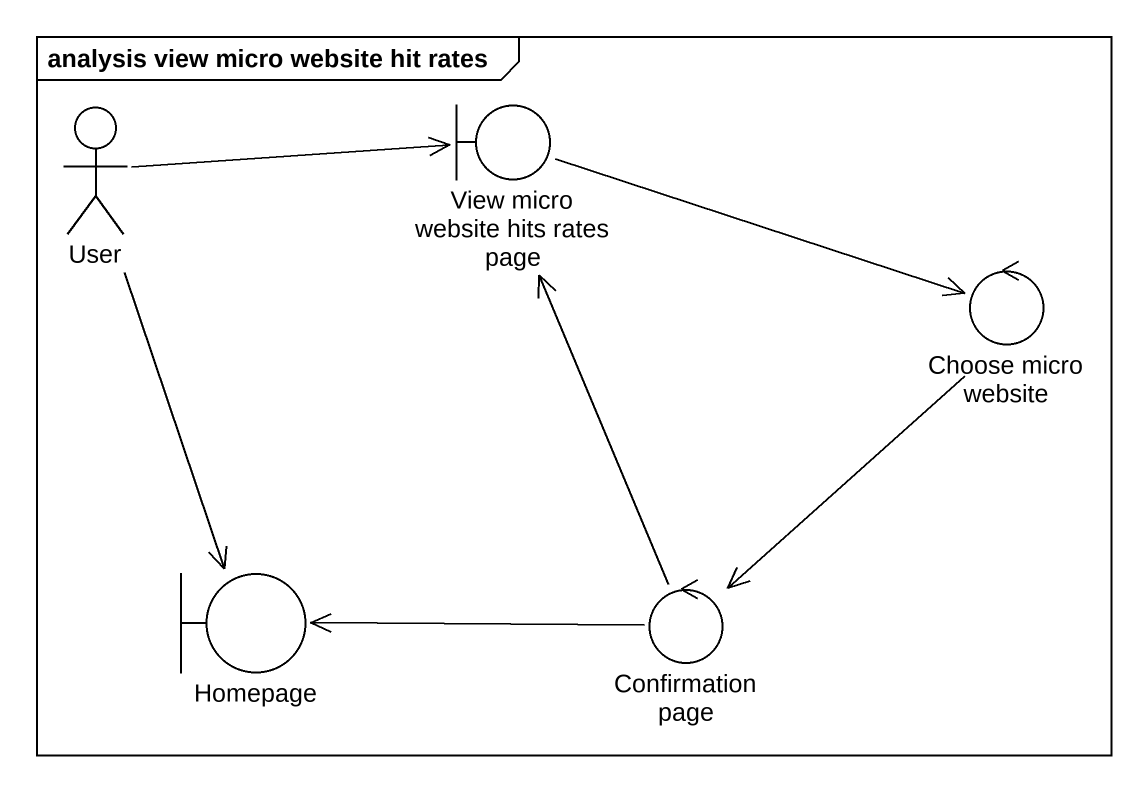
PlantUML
@startuml
mainframe analysis view micro website hit rates
actor User
boundary "View micro website hits rates page" as View_micro_website_hits
control "Choose micro website" as Choose_micro_website
boundary Homepage
control "Confirmation page" as Confirmation_page
User -right-> View_micro_website_hits
User --> Homepage
View_micro_website_hits -right-> Choose_micro_website
Choose_micro_website --> Confirmation_page
Confirmation_page -up-> View_micro_website_hits
Confirmation_page -left-> Homepage
@enduml
